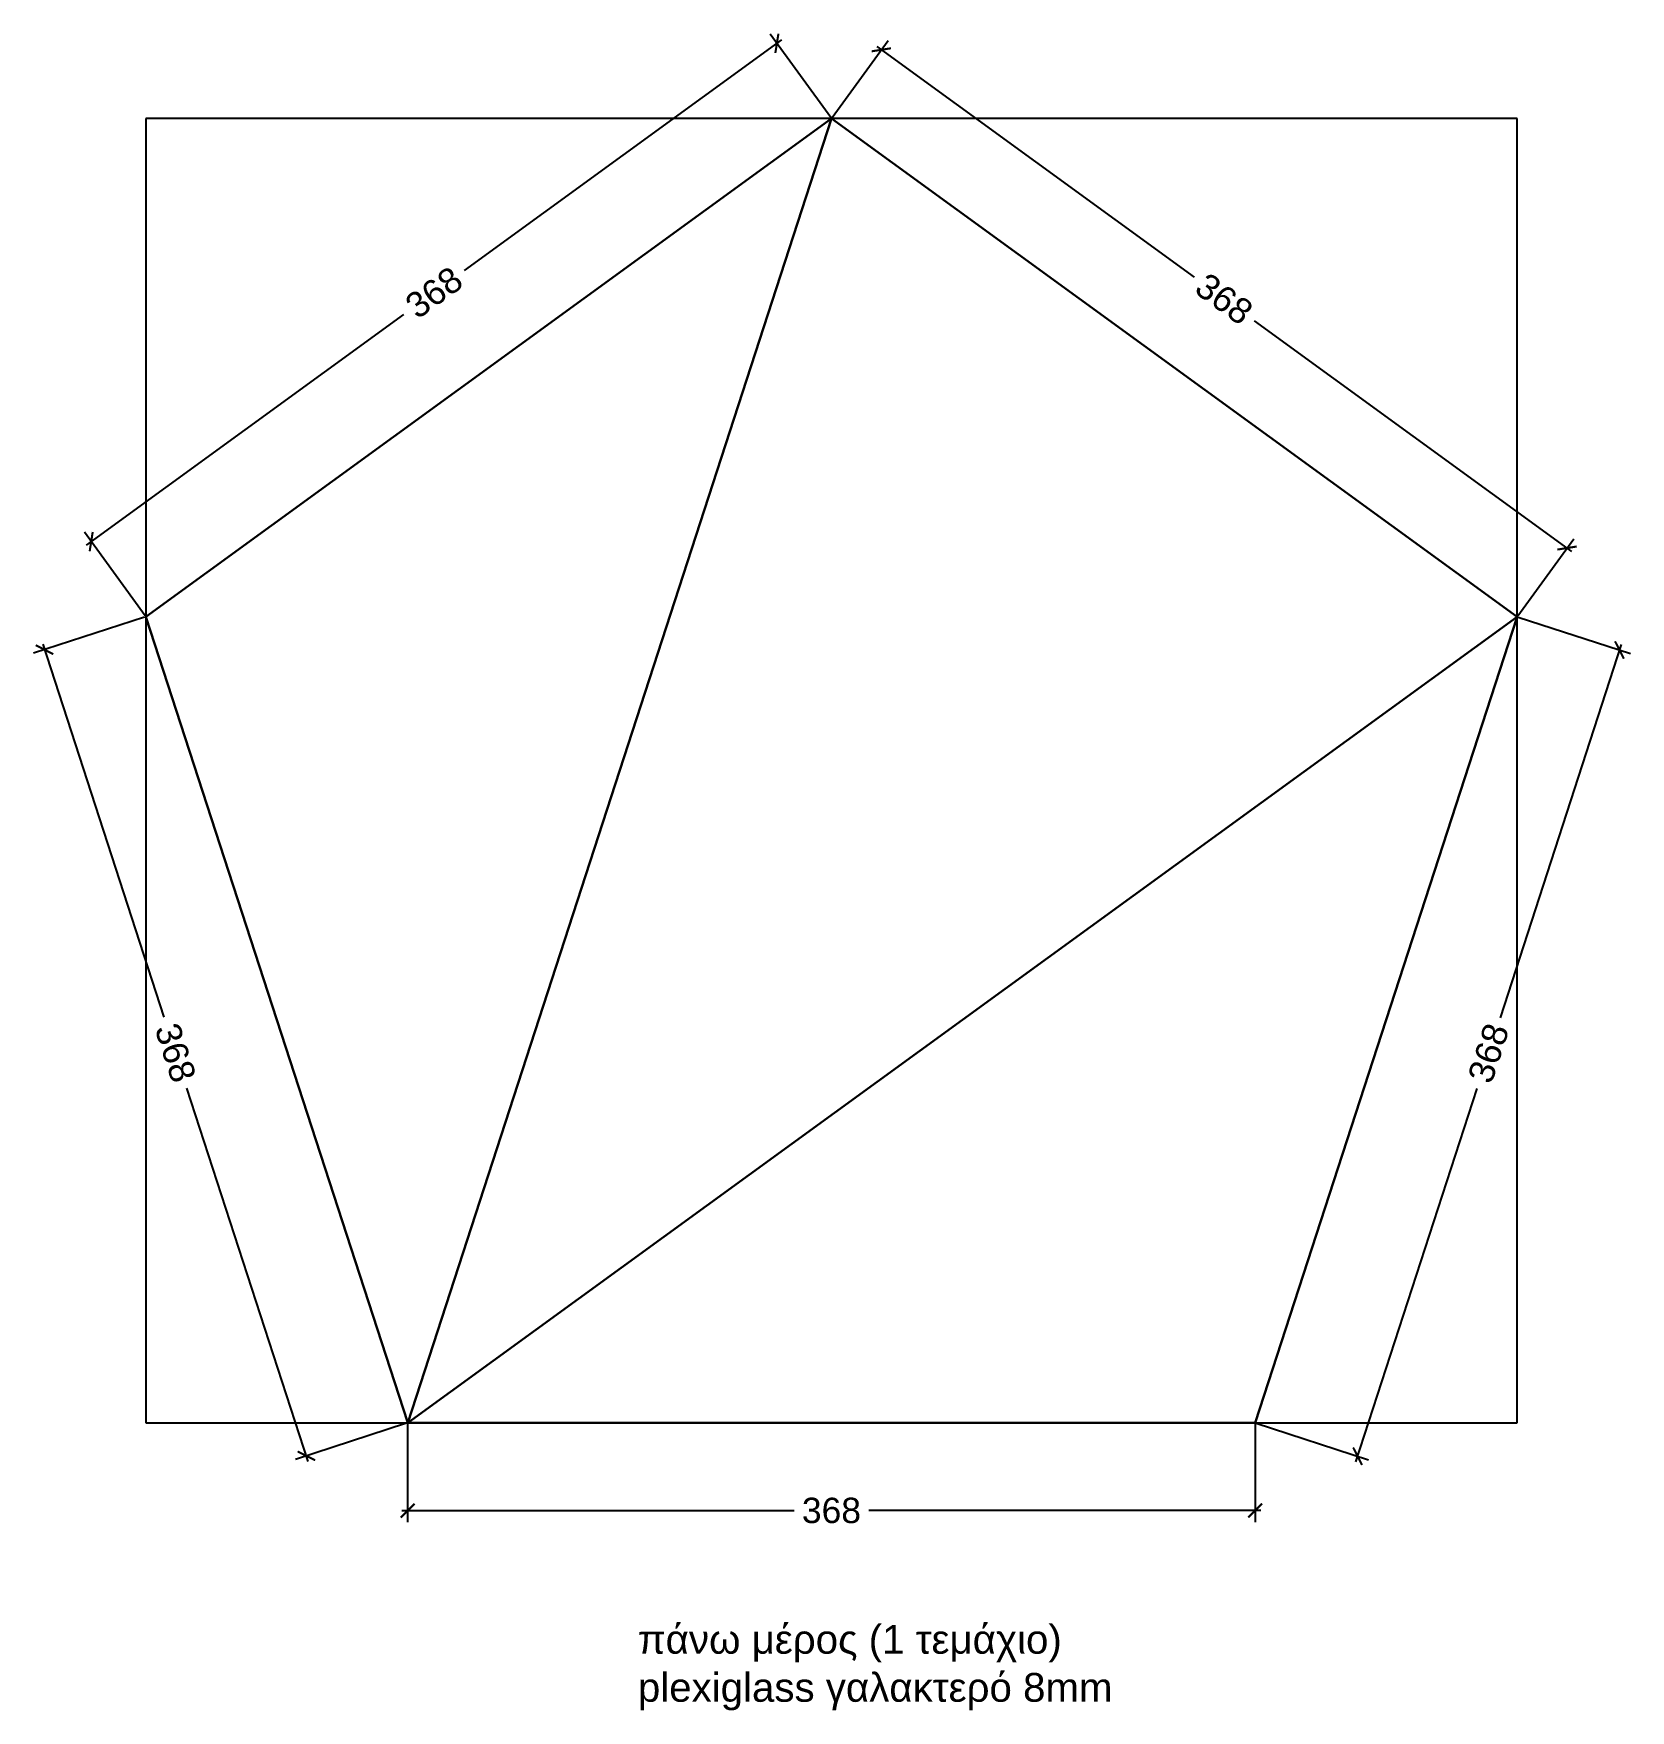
# Model space of a CAD drawing. Header units: millimetres. Extents: x 171.39 to 173.2, y 14.89 to 15.97.
# Drawn here: x 171.391 to 172.084, y 14.893 to 15.621 of the extents above; entities that cross this region are included whole.
import ezdxf

# ---------------------------------------------------------------- set-up
doc = ezdxf.new("R2010")
doc.units = ezdxf.units.MM
for name, color, linetype in [('A-DIM', 150, 'Continuous'), ('A-TEXT', 7, 'Continuous'), ('BoundingBox', 1, 'Continuous'), ('sides', 2, 'Continuous'), ('top', 2, 'Continuous')]:
    doc.layers.add(name, color=color, linetype=linetype)
doc.styles.get("Standard").update_dxf_attribs({"font": 'arial.ttf'})
doc.dimstyles.new('1-5', dxfattribs={"dimscale": 0.05, "dimtxt": 0.22, "dimasz": 0.12, "dimexe": 0.1, "dimexo": 0.01, "dimgap": 0.08, "dimtad": 0, "dimdec": 0, "dimlfac": 1000, "dimzin": 0, "dimdsep": 46, "dimtxsty": 'Standard', "dimblk": 'ARCHTICK', "dimcen": 0.09, "dimdle": 0.05, "dimadec": 0, "dimazin": 0, "dimtfac": 1, "dimtdec": 0, "dimtofl": 0, "dimtmove": 1, "dimatfit": 3, "dimldrblk": 'DOT', "dimfxl": 1, "dimtolj": 1, "dimtzin": 0, "dimarcsym": 0})

# ---------------------------------------------------------------- blocks, each defined once
blk = doc.blocks.new('_ArchTick')
at = {"color": 0, "linetype": 'ByBlock', "const_width": 0.15}
blk.add_lwpolyline([(-0.5, -0.5), (0.5, 0.5)], dxfattribs=at)
blk = doc.blocks.new('*D2')
at = {"layer": 'A-DIM', "color": 0, "lineweight": -2, "transparency": 16777216}
for p, q in [((171.71566, 15.61794), (171.578, 15.51792)), ((171.73701, 15.58429), (171.7107, 15.62051)), ((171.41419, 15.39891), (171.55185, 15.49893)), ((171.43959, 15.36821), (171.41328, 15.40443))]:
    blk.add_line(p, q, dxfattribs=at)
at = {"layer": 'Defpoints', "color": 0, "transparency": 16777216}
for p in [(171.71364, 15.61647), (171.73731, 15.58389, 0), (171.43989, 15.3678)]:
    blk.add_point(p, dxfattribs=at)
at = {"layer": 'A-DIM', "color": 0, "lineweight": -2, "transparency": 16777216, "xscale": 0.006, "yscale": 0.006, "zscale": 0.006}
for p, rotation in [((171.71364, 15.61647), 36.00000138950677), ((171.41622, 15.40038), 216.0000013895068)]:
    blk.add_blockref('_ArchTick', p, dxfattribs=dict(at, rotation=rotation))
at = {"layer": 'A-DIM', "color": 0, "transparency": 16777216, "insert": (171.56493, 15.50843), "char_height": 0.011, "attachment_point": 5, "rotation": 36}
blk.add_mtext('\\A1;368', dxfattribs=at)
blk = doc.blocks.new('_Dot')
at = {"color": 0, "linetype": 'ByBlock', "lineweight": -2}
blk.add_line((-0.5, 0), (-1, 0), dxfattribs=at)
at = {"color": 0, "linetype": 'ByBlock', "const_width": 0.5}
blk.add_lwpolyline([(-0.25, 0, 1), (0.25, 0, 1)], format="xyb", close=True, dxfattribs=at)
blk = doc.blocks.new('*D3')
at = {"layer": 'A-DIM', "color": 0, "lineweight": -2, "transparency": 16777216}
for p, q in [((171.7376, 15.58429), (171.76189, 15.61773)), ((171.75693, 15.61515), (171.89459, 15.51514)), ((172.0584, 15.39613), (171.92074, 15.49614)), ((172.03502, 15.36821), (172.05931, 15.40164))]:
    blk.add_line(p, q, dxfattribs=at)
at = {"layer": 'Defpoints', "color": 0, "transparency": 16777216}
for p in [(171.73731, 15.58389), (172.05637, 15.3976), (172.03473, 15.3678)]:
    blk.add_point(p, dxfattribs=at)
at = {"layer": 'A-DIM', "color": 0, "lineweight": -2, "transparency": 16777216, "xscale": 0.006, "yscale": 0.006, "zscale": 0.006}
for p, rotation in [((171.75895, 15.61368), 143.9999999999996), ((172.05637, 15.3976), 323.9999999999997)]:
    blk.add_blockref('_ArchTick', p, dxfattribs=dict(at, rotation=rotation))
at = {"layer": 'A-DIM', "color": 0, "transparency": 16777216, "insert": (171.90766, 15.50564), "char_height": 0.011, "attachment_point": 5, "rotation": 324}
blk.add_mtext('\\A1;368', dxfattribs=at)
blk = doc.blocks.new('*D4')
at = {"layer": 'A-DIM', "color": 0, "lineweight": -2, "transparency": 16777216}
for p, q in [((171.43941, 15.36765), (171.39121, 15.35199)), ((171.39519, 15.35591), (171.44777, 15.19408)), ((171.51034, 15.00152), (171.45776, 15.16334)), ((171.55302, 15.01801), (171.50482, 15.00235))]:
    blk.add_line(p, q, dxfattribs=at)
at = {"layer": 'Defpoints', "color": 0, "transparency": 16777216}
for p in [(171.43989, 15.3678), (171.55349, 15.01816), (171.50957, 15.00389)]:
    blk.add_point(p, dxfattribs=at)
at = {"layer": 'A-DIM', "color": 0, "lineweight": -2, "transparency": 16777216, "xscale": 0.006, "yscale": 0.006, "zscale": 0.006}
for p, rotation in [((171.39597, 15.35353), 108.0000000000056), ((171.50957, 15.00389), 288.0000000000056)]:
    blk.add_blockref('_ArchTick', p, dxfattribs=dict(at, rotation=rotation))
at = {"layer": 'A-DIM', "color": 0, "transparency": 16777216, "insert": (171.45277, 15.17871), "char_height": 0.011, "attachment_point": 5, "rotation": 288}
blk.add_mtext('\\A1;368', dxfattribs=at)
blk = doc.blocks.new('*D5')
at = {"layer": 'A-DIM', "color": 0, "lineweight": -2, "transparency": 16777216}
for p, q in [((171.55349, 15.01766), (171.55349, 14.97517)), ((171.92112, 15.01766), (171.92112, 14.97517)), ((171.55099, 14.98017), (171.72115, 14.98017)), ((171.92362, 14.98017), (171.75347, 14.98017))]:
    blk.add_line(p, q, dxfattribs=at)
at = {"layer": 'Defpoints', "color": 0, "transparency": 16777216}
for p in [(171.55349, 15.01816), (171.92112, 15.01816), (171.92112, 14.98017)]:
    blk.add_point(p, dxfattribs=at)
at = {"layer": 'A-DIM', "color": 0, "lineweight": -2, "transparency": 16777216, "xscale": 0.006, "yscale": 0.006, "zscale": 0.006, "rotation": 180}
blk.add_blockref('_ArchTick', (171.55349, 14.98017), dxfattribs=at)
at = {"layer": 'A-DIM', "color": 0, "lineweight": -2, "transparency": 16777216, "xscale": 0.006, "yscale": 0.006, "zscale": 0.006}
blk.add_blockref('_ArchTick', (171.92112, 14.98017), dxfattribs=at)
at = {"layer": 'A-DIM', "color": 0, "transparency": 16777216, "insert": (171.73731, 14.98017), "char_height": 0.011, "attachment_point": 5}
blk.add_mtext('\\A1;368', dxfattribs=at)
blk = doc.blocks.new('*D6')
at = {"layer": 'A-DIM', "color": 0, "lineweight": -2, "transparency": 16777216}
for p, q in [((172.0352, 15.36765), (172.08389, 15.35183)), ((172.07991, 15.35575), (172.02732, 15.19392)), ((171.96476, 15.00136), (172.01734, 15.16319)), ((171.9216, 15.01801), (171.97028, 15.00219))]:
    blk.add_line(p, q, dxfattribs=at)
at = {"layer": 'Defpoints', "color": 0, "transparency": 16777216}
for p in [(172.03473, 15.3678), (172.07913, 15.35337), (171.92112, 15.01816)]:
    blk.add_point(p, dxfattribs=at)
at = {"layer": 'A-DIM', "color": 0, "lineweight": -2, "transparency": 16777216, "xscale": 0.006, "yscale": 0.006, "zscale": 0.006}
for p, rotation in [((172.07913, 15.35337), 72.00000000000236), ((171.96553, 15.00374), 252.0000000000023)]:
    blk.add_blockref('_ArchTick', p, dxfattribs=dict(at, rotation=rotation))
at = {"layer": 'A-DIM', "color": 0, "transparency": 16777216, "insert": (172.02233, 15.17856), "char_height": 0.011, "attachment_point": 5, "rotation": 72}
blk.add_mtext('\\A1;368', dxfattribs=at)

msp = doc.modelspace()

# ---------------------------------------------------------------- linework, layer by layer
at = {"layer": 'BoundingBox'}
for p, q in [((172.03473, 15.58389, -0.01), (171.43989, 15.58389, -0.01)), ((171.43989, 15.58389, -0.01), (171.43989, 15.01816, -0.01)), ((172.03473, 15.58389, 0), (171.43989, 15.58389, 0)), ((171.43989, 15.58389, 0), (171.43989, 15.01816, 0)), ((171.43989, 15.58389, -0.01), (171.43989, 15.58389, 0)), ((172.03473, 15.01816, -0.01), (172.03473, 15.58389, -0.01)), ((172.03473, 15.01816, 0), (172.03473, 15.58389, 0)), ((172.03473, 15.58389, -0.01), (172.03473, 15.58389, 0)), ((171.43989, 15.01816, -0.01), (172.03473, 15.01816, -0.01)), ((171.43989, 15.01816, 0), (172.03473, 15.01816, 0)), ((171.43989, 15.01816, -0.01), (171.43989, 15.01816, 0)), ((172.03473, 15.01816, -0.01), (172.03473, 15.01816, 0))]:
    msp.add_line(p, q, dxfattribs=at)
for points in [[(172.03473, 15.58389, -0.005), (171.73731, 15.58389, -0.005), (171.43989, 15.58389, -0.005)], [(171.43989, 15.58389, -0.005), (171.43989, 15.30103, -0.005), (171.43989, 15.01816, -0.005)], [(172.03473, 15.01816, -0.005), (172.03473, 15.30103, -0.005), (172.03473, 15.58389, -0.005)], [(171.43989, 15.01816, -0.005), (171.73731, 15.01816, -0.005), (172.03473, 15.01816, -0.005)]]:
    msp.add_open_spline(points, degree=2, dxfattribs=at)
at = {"layer": 'BoundingBox', "extrusion": (1, 0, 0)}
for points in [[(171.73731, 15.58389, -0.01), (171.73731, 15.58389, -0.005), (171.73731, 15.58389, 0)], [(171.43989, 15.30103, -0.01), (171.43989, 15.30103, -0.005), (171.43989, 15.30103, 0)], [(172.03473, 15.30103, -0.01), (172.03473, 15.30103, -0.005), (172.03473, 15.30103, 0)], [(171.73731, 15.01816, -0.01), (171.73731, 15.01816, -0.005), (171.73731, 15.01816, 0)]]:
    msp.add_open_spline(points, degree=2, dxfattribs=at)
at = {"layer": 'top'}
for p, q in [((171.73731, 15.58389), (171.73731, 15.58389, -0.01)), ((171.43989, 15.3678), (171.43989, 15.3678, -0.01)), ((172.03473, 15.3678, -0.01), (172.03473, 15.3678)), ((171.55349, 15.01816), (171.55349, 15.01816, -0.01)), ((171.73731, 15.01816, -0.01), (171.73731, 15.01816)), ((171.92112, 15.01816), (171.92112, 15.01816, -0.01))]:
    msp.add_line(p, q, dxfattribs=at)
for points in [[(171.92112, 15.01816, -0.01), (171.73731, 15.01816, -0.01), (171.55349, 15.01816, -0.01)], [(171.92112, 15.01816), (171.73731, 15.01816), (171.55349, 15.01816)], [(171.55349, 15.01816, -0.005), (171.73731, 15.01816, -0.005), (171.92112, 15.01816, -0.005)]]:
    msp.add_open_spline(points, degree=2, dxfattribs=at)

# ---------------------------------------------------------------- texts
at = {"layer": 'A-TEXT', "insert": (171.65335, 14.93059), "char_height": 0.0125, "width": 1.78418, "attachment_point": 1}
msp.add_mtext('πάνω μέρος (1 τεμάχιο)\\Pplexiglass γαλακτερό 8mm', dxfattribs=at)

# ---------------------------------------------------------------- dimensions: what is measured, and where the dimension line sits
at = {"layer": 'A-DIM'}
for p1, p2, distance, picture, middle in [((171.43989, 15.3678), (171.73731, 15.58389, 0), 0.04027, '*D2', (171.56493, 15.50843)), ((171.73731, 15.58389), (172.03473, 15.3678), 0.03683, '*D3', (171.90766, 15.50564)), ((171.43989, 15.3678), (171.55349, 15.01816), -0.04618, '*D4', (171.45277, 15.17871)), ((171.92112, 15.01816), (172.03473, 15.3678), -0.04669, '*D6', (172.02233, 15.17856)), ((171.55349, 15.01816), (171.92112, 15.01816), -0.038, '*D5', (171.73731, 14.98017))]:
    dim = msp.add_aligned_dim(p1=p1, p2=p2, distance=distance, dimstyle='1-5', dxfattribs=at)
    dim.commit()
    dim.dimension.update_dxf_attribs({"geometry": picture, "text_midpoint": middle})

# ---------------------------------------------------------------- meshes
at = {"layer": 'sides'}
mesh = msp.add_polyface(dxfattribs=at)
corners = [(172.03475, 15.3678, 0.008), (171.92114, 15.01816, 0.008), (171.73733, 15.58389, 0.008), (171.43991, 15.3678, 0.008), (171.5535, 15.01816, 0.008), (171.92114, 15.01816, 0.008), (171.92114, 15.01816), (172.03475, 15.3678, 0.008), (172.03475, 15.3678), (171.5535, 15.01816, 0.008), (171.5535, 15.01816), (171.92114, 15.01816, 0.008), (171.92114, 15.01816), (171.43991, 15.3678, 0.008), (171.43991, 15.3678), (171.5535, 15.01816, 0.008), (171.5535, 15.01816), (171.73733, 15.58389, 0.008), (171.73733, 15.58389), (171.43991, 15.3678, 0.008), (171.43991, 15.3678), (172.03475, 15.3678, 0.008), (172.03475, 15.3678), (171.73733, 15.58389, 0.008), (171.73733, 15.58389), (172.03475, 15.3678), (171.92114, 15.01816), (171.5535, 15.01816), (171.43991, 15.3678), (171.73733, 15.58389)]
mesh.append_faces([[corners[k] for k in face] for face in [(2, 3, 4, 4), (4, 1, 0, 0), (2, 4, 0, 0), (6, 8, 7, 5), (10, 12, 11, 9), (14, 16, 15, 13), (18, 20, 19, 17), (22, 24, 23, 21), (29, 27, 28, 28), (27, 25, 26, 26), (29, 25, 27, 27)]])

doc.saveas('drawing.dxf')
